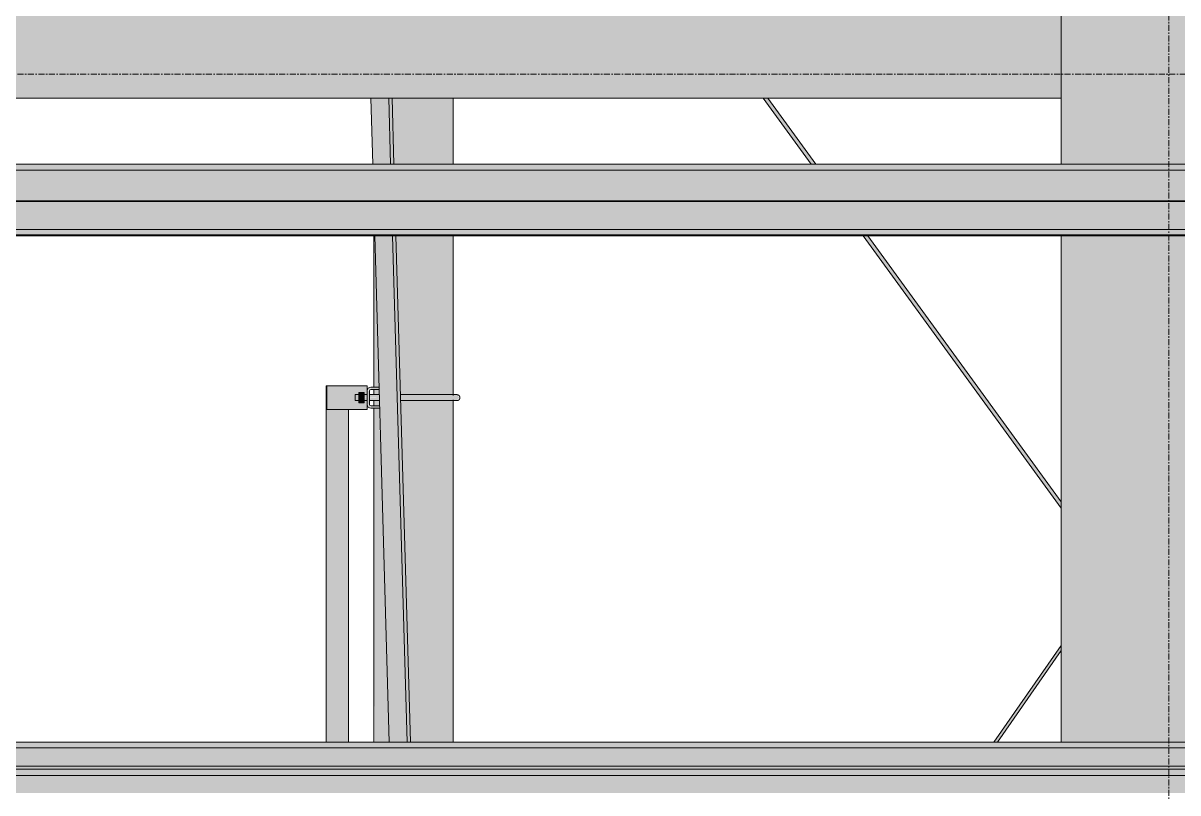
# Model space of a CAD drawing. Header units: inches. Extents: x 20426 to 92531, y -195 to 750.
# Drawn here: x 26670.5 to 26767, y 192 to 256.3 of the extents above; entities that cross this region are included whole.
import ezdxf

# ---------------------------------------------------------------- set-up
doc = ezdxf.new("R2010")
doc.units = ezdxf.units.IN
doc.header["$MEASUREMENT"] = 0
doc.linetypes.add('Grid Line 1_2_', pattern=[0.875, 0.5, -0.125, 0.125, -0.125])
for name, color, linetype, lineweight in [('A-FLOR-LEVL', 51, 'Continuous', 9), ('A-GLAZ-CWMG', 51, 'Continuous', 9), ('M-HVAC-DUCT', 70, 'Continuous', 9), ('Q-SPCQ', 91, 'Continuous', 9), ('S-BEAM', 12, 'Continuous', 9), ('S-COLS', 52, 'Continuous', 9), ('S-GRID', 1, 'Continuous', 9)]:
    doc.layers.add(name, color=color, linetype=linetype, lineweight=lineweight)

# ---------------------------------------------------------------- blocks, each defined once
blk = doc.blocks.new('Girt_Z - 8_D-904143-Elevation - South')
at = {"layer": 'S-BEAM'}
h = blk.add_hatch(color=256, dxfattribs=at)
h.paths.add_polyline_path([(26260.89, 244), (26260.89, 244.482), (22796.272, 244.482), (22796.272, 244), (26260.166, 244)], flags=0)
h.paths.add_polyline_path([(22792.65, 244), (22792.65, 244.482), (22792.15, 244.482), (22792.15, 244)], flags=0)
h = blk.add_hatch(color=256, dxfattribs=at)
h.paths.add_polyline_path([(26260.89, 241.633), (26260.89, 244), (22796.272, 244), (22796.272, 241.633), (26260.166, 241.633)], flags=0)
h.paths.add_polyline_path([(22792.65, 241.633), (22792.65, 244), (22792.15, 244), (22792.15, 241.633)], flags=0)
h = blk.add_hatch(color=256, dxfattribs=at)
h.paths.add_polyline_path([(26260.166, 241.445), (26260.89, 241.47), (26260.89, 241.633), (24152.129, 241.633), (22796.272, 241.633), (22796.272, 241.445), (26225.608, 241.445)], flags=0)
h.paths.add_polyline_path([(22792.15, 241.445), (22792.65, 241.47), (22792.65, 241.633), (22792.15, 241.633), (22792.15, 241.47)], flags=0)
h = blk.add_hatch(color=256, dxfattribs=at)
h.paths.add_polyline_path([(25854.109, 241.37), (26260.89, 241.408), (26260.89, 241.445), (22796.272, 241.408), (22796.272, 241.37), (25845.47, 241.37)], flags=0)
h.paths.add_polyline_path([(22792.65, 241.37), (22792.65, 241.445), (22792.15, 241.408), (22792.15, 241.37)], flags=0)
h = blk.add_hatch(color=256, dxfattribs=at)
h.paths.add_polyline_path([(25620.843, 239.051), (25672.765, 239.051), (25672.765, 241.25), (26260.89, 241.25), (26260.89, 241.37), (22796.272, 241.37), (22796.272, 241.25), (22810.015, 241.25), (22810.015, 239.051), (25603.564, 239.051)], flags=0)
h.paths.add_polyline_path([(22792.15, 241.25), (22792.65, 241.25), (22792.65, 241.37), (22792.15, 241.37)], flags=0)
for points in [[(24739.614, 238.602), (25672.765, 238.602), (25672.765, 239.051), (22810.015, 239.051), (22810.015, 238.602), (24705.056, 238.602)], [(25672.765, 238.518), (25672.765, 238.602), (22810.015, 238.602), (22810.015, 238.518), (25672.68, 238.518)]]:
    blk.add_hatch(color=256, dxfattribs=at).paths.add_polyline_path(points, flags=0)
for p, q in [((22796.272, 244.482), (26260.89, 244.482)), ((22796.272, 244), (26260.89, 244)), ((22796.272, 241.445), (26260.89, 241.445)), ((22796.272, 241.37), (26260.89, 241.37)), ((22810.015, 239.051), (25672.765, 239.051)), ((22810.015, 238.602), (25672.765, 238.602)), ((22810.015, 238.518), (25672.765, 238.518))]:
    blk.add_line(p, q, dxfattribs=at)
blk = doc.blocks.new('Girt_Z - 8_D-V19-Elevation - South')
at = {"layer": 'S-BEAM'}
for points in [[(25672.765, 195.75), (25672.765, 196.232), (22810.015, 196.232), (22810.015, 195.75), (25672.68, 195.75)], [(25672.68, 194.244), (25672.765, 194.244), (25672.765, 195.75), (22810.015, 195.75), (22810.015, 194.244), (25638.122, 194.244)]]:
    blk.add_hatch(color=256, dxfattribs=at).paths.add_polyline_path(points, flags=0)
for p, q in [((22810.015, 196.232), (25672.765, 196.232)), ((22810.015, 195.75), (25672.765, 195.75))]:
    blk.add_line(p, q, dxfattribs=at)
blk = doc.blocks.new('Basketball_Backstop-Performance_Sports_Systems-3103-Ceiling_Hung - 27_-0_ to 27_-11 7_8_-V44-Elevation - South')
at = {"layer": 'Q-SPCQ'}
h = blk.add_hatch(color=256, dxfattribs=at)
h.paths.add_polyline_path([(24757.732, 196.232), (24759.226, 196.232), (24758.018, 238.518), (24756.524, 238.518), (24757.673, 198.283)], flags=0)
h.paths.add_polyline_path([(24756.354, 244.482), (24757.848, 244.482), (24757.69, 250), (24756.196, 250), (24756.334, 245.165)], flags=0)
h.paths.add_polyline_path([(24756.335, 278), (24756.891, 278), (24756.842, 279.687), (24756.328, 279.687), (24756.328, 280.918), (24755.313, 280.918), (24755.397, 278), (24756.328, 278)], flags=0)
h = blk.add_hatch(color=256, dxfattribs=at)
h.paths.add_polyline_path([(24756.736, 196.232), (24757.732, 196.232), (24756.893, 224.125), (24756.453, 224.125), (24756.511, 196.232), (24756.566, 196.232)], flags=0)
h.paths.add_polyline_path([(24759.765, 196.232), (24759.765, 224.75), (24758.692, 224.75), (24759.507, 196.232)], flags=0)
h.paths.add_polyline_path([(24756.93, 224.312), (24756.893, 224.75), (24756.453, 224.75), (24756.492, 224.312), (24756.897, 224.312)], flags=0)
h.paths.add_polyline_path([(24758.678, 225.25), (24759.765, 225.25), (24759.765, 238.518), (24758.299, 238.518), (24758.645, 226.412)], flags=0)
h.paths.add_polyline_path([(24756.903, 225.25), (24756.891, 225.687), (24756.453, 225.687), (24756.491, 225.25), (24756.897, 225.25)], flags=0)
h.paths.add_polyline_path([(24756.453, 225.875), (24756.885, 225.875), (24756.482, 238.518), (24756.453, 238.518), (24756.453, 226.412)], flags=0)
h.paths.add_polyline_path([(24758.129, 244.482), (24759.765, 244.482), (24759.765, 250), (24757.971, 250), (24758.109, 245.165)], flags=0)
h.paths.add_polyline_path([(24757.188, 278), (24759.765, 278), (24759.765, 281.375), (24757.631, 281.375), (24757.631, 280.937), (24757.201, 280.937), (24757.144, 279.687), (24757.123, 279.687), (24757.172, 278)], flags=0)
h = blk.add_hatch(color=256, dxfattribs=at)
h.paths.add_polyline_path([(24759.765, 196.232), (24763.078, 196.232), (24763.078, 224.759), (24760.623, 224.768), (24759.765, 224.75), (24759.765, 198.283)], flags=0)
h.paths.add_polyline_path([(24761.853, 225.211), (24763.078, 225.25), (24763.078, 238.518), (24759.765, 238.518), (24759.765, 225.241), (24761.673, 225.22)], flags=0)
h.paths.add_polyline_path([(24759.765, 244.482), (24763.078, 244.482), (24763.078, 250), (24759.765, 250), (24759.765, 245.165)], flags=0)
h.paths.add_polyline_path([(24761.435, 278), (24763.078, 278), (24763.078, 281.375), (24759.765, 281.375), (24759.783, 278), (24761.421, 278)], flags=0)
h = blk.add_hatch(color=256, dxfattribs=at)
h.paths.add_polyline_path([(24759.226, 196.232), (24759.507, 196.232), (24758.299, 238.518), (24758.018, 238.518), (24759.167, 198.283)], flags=0)
h.paths.add_polyline_path([(24757.848, 244.482), (24758.129, 244.482), (24757.971, 250), (24757.69, 250), (24757.828, 245.165)], flags=0)
h.paths.add_polyline_path([(24756.891, 278), (24757.172, 278), (24757.075, 279.687), (24756.842, 279.687), (24756.878, 278.428)], flags=0)
h = blk.add_hatch(color=256, dxfattribs=at)
h.paths.add_polyline_path([(24813.89, 215.76), (24813.89, 216.291), (24797.666, 238.518), (24797.336, 238.518), (24812.963, 217.036)], flags=0)
h.paths.add_polyline_path([(24793.191, 244.482), (24793.385, 244.482), (24789.314, 250), (24788.985, 250), (24793.055, 244.482), (24793.166, 244.482)], flags=0)
for points in [[(24753.39, 196.232), (24753.39, 224), (24752.515, 224), (24752.485, 226), (24752.453, 226), (24752.485, 196.232), (24753.221, 196.232)], [(24752.515, 224), (24755.89, 224), (24755.89, 224.75), (24755.64, 224.75), (24755.64, 224.562), (24755.203, 224.562), (24755.203, 224.75), (24754.89, 224.783), (24754.89, 225.25), (24755.203, 225.25), (24755.203, 225.437), (24755.64, 225.437), (24755.64, 225.25), (24755.89, 225.25), (24755.89, 226), (24752.515, 226), (24752.515, 224.746)], [(24755.313, 225), (24755.64, 225), (24755.64, 225.437), (24755.203, 225.437), (24755.203, 225)], [(24755.313, 224.562), (24755.64, 224.562), (24755.64, 225), (24755.203, 225), (24755.203, 224.562)], [(24762.256, 225), (24763.581, 225), (24763.45, 225.215), (24763.252, 225.245), (24761.393, 225.233), (24760.46, 225.232), (24759.765, 225.217), (24759.765, 225), (24761.673, 225)], [(24762.636, 224.75), (24763.431, 224.797), (24763.581, 225), (24759.765, 225), (24759.765, 224.759), (24761.873, 224.751)], [(24753.464, 196.232), (24754.328, 196.232), (24754.296, 224), (24753.39, 224), (24753.39, 196.232)], [(24808.326, 196.232), (24808.554, 196.232), (24813.89, 203.944), (24813.89, 204.313), (24808.32, 196.232)]]:
    blk.add_hatch(color=256, dxfattribs=at).paths.add_polyline_path(points, flags=0)
h = blk.add_hatch(color=256, dxfattribs=at)
h.paths.add_polyline_path([(24756.203, 224.125), (24756.17, 224.317), (24756.122, 224.136)], flags=0)
h.paths.add_polyline_path([(24756.935, 224.125), (24756.893, 224.312), (24756.203, 224.312), (24756.203, 224.125), (24756.893, 224.125)], flags=0)
h.paths.add_polyline_path([(24755.901, 224.357), (24756.082, 224.405), (24755.89, 224.437)], flags=0)
h.paths.add_polyline_path([(24755.932, 224.281), (24756.094, 224.375), (24755.901, 224.357)], flags=0)
h.paths.add_polyline_path([(24755.982, 224.217), (24756.114, 224.349), (24755.932, 224.281)], flags=0)
h.paths.add_polyline_path([(24756.122, 224.136), (24756.14, 224.329), (24755.982, 224.217), (24756.046, 224.167)], flags=0)
h.paths.add_polyline_path([(24755.89, 225.562), (24756.082, 225.595), (24755.901, 225.643)], flags=0)
h.paths.add_polyline_path([(24755.89, 224.437), (24756.078, 224.437), (24756.078, 225.562), (24755.89, 225.562)], flags=0)
h.paths.add_polyline_path([(24756.094, 225.625), (24755.932, 225.719), (24755.901, 225.643)], flags=0)
h.paths.add_polyline_path([(24756.114, 225.651), (24755.982, 225.783), (24755.932, 225.719)], flags=0)
h.paths.add_polyline_path([(24756.122, 225.864), (24756.17, 225.683), (24756.203, 225.875)], flags=0)
h.paths.add_polyline_path([(24756.14, 225.671), (24756.122, 225.864), (24755.982, 225.783)], flags=0)
h.paths.add_polyline_path([(24756.891, 225.687), (24756.885, 225.875), (24756.203, 225.875), (24756.203, 225.687)], flags=0)
h = blk.add_hatch(color=256, dxfattribs=at)
h.paths.add_polyline_path([(24756.893, 225), (24756.91, 225.027), (24756.893, 225.25), (24756.078, 225.217), (24756.078, 225)], flags=0)
h.paths.add_polyline_path([(24754.89, 225), (24755.203, 225.004), (24755.203, 225.25), (24754.89, 225.217), (24754.89, 225.065)], flags=0)
h.paths.add_polyline_path([(24755.89, 225), (24755.89, 225.25), (24755.64, 225.217), (24755.64, 225)], flags=0)
h.paths.add_polyline_path([(24759.765, 225), (24759.765, 225.25), (24758.679, 225.208), (24758.685, 225)], flags=0)
h = blk.add_hatch(color=256, dxfattribs=at)
h.paths.add_polyline_path([(24755.64, 224.75), (24755.89, 224.792), (24755.89, 225), (24755.64, 224.945), (24755.64, 224.751)], flags=0)
h.paths.add_polyline_path([(24756.078, 224.75), (24756.916, 224.8), (24756.893, 225), (24756.078, 224.951), (24756.078, 224.752)], flags=0)
h.paths.add_polyline_path([(24754.89, 224.75), (24755.203, 224.786), (24755.203, 225), (24754.89, 225), (24754.89, 224.759)], flags=0)
h.paths.add_polyline_path([(24759.765, 224.75), (24759.765, 225), (24758.686, 224.986), (24758.692, 224.75)], flags=0)
for p, q in [((24756.196, 250), (24756.354, 244.482)), ((24757.848, 244.482), (24757.69, 250)), ((24758.129, 244.482), (24757.971, 250)), ((24763.078, 244.482), (24763.078, 250)), ((24788.985, 250), (24792.998, 244.482)), ((24793.385, 244.482), (24789.371, 250)), ((24756.453, 238.518), (24756.453, 225.875)), ((24756.524, 238.518), (24757.732, 196.232)), ((24759.226, 196.232), (24758.018, 238.518)), ((24759.507, 196.232), (24758.299, 238.518)), ((24763.078, 225.168), (24763.078, 238.518)), ((24797.336, 238.518), (24813.89, 215.76)), ((24813.89, 216.291), (24797.723, 238.518)), ((24752.453, 226), (24752.453, 196.232)), ((24752.453, 226), (24752.485, 226)), ((24752.515, 224), (24752.515, 226)), ((24755.89, 226), (24752.515, 226)), ((24755.89, 226), (24755.89, 225.562)), ((24756.885, 225.875), (24756.203, 225.875)), ((24755.89, 225.25), (24754.89, 225.25)), ((24754.89, 225), (24754.89, 225.25)), ((24754.89, 224.75), (24754.89, 225)), ((24755.203, 225), (24755.203, 225.437)), ((24755.64, 225.437), (24755.203, 225.437)), ((24755.203, 224.562), (24755.203, 225)), ((24755.203, 225), (24755.64, 225)), ((24755.64, 225.437), (24755.64, 225)), ((24755.64, 225), (24755.64, 224.562)), ((24755.89, 225.562), (24755.89, 224.437)), ((24756.078, 224.437), (24756.078, 225.562)), ((24756.893, 225.25), (24756.078, 225.25)), ((24756.203, 225.687), (24756.891, 225.687)), ((24756.453, 225.687), (24756.453, 225.241)), ((24759.765, 225.25), (24758.678, 225.25)), ((24752.515, 224), (24755.89, 224)), ((24754.328, 196.232), (24754.328, 224)), ((24754.89, 224.75), (24755.89, 224.75)), ((24755.64, 224.562), (24755.203, 224.562)), ((24755.89, 224.437), (24755.89, 224)), ((24756.078, 224.75), (24756.893, 224.75)), ((24756.203, 224.312), (24756.893, 224.312)), ((24756.893, 224.125), (24756.203, 224.125)), ((24756.453, 224.767), (24756.453, 224.312)), ((24756.453, 224.125), (24756.453, 196.232)), ((24758.692, 224.75), (24759.765, 224.75)), ((24763.078, 196.232), (24763.078, 224.83)), ((24813.89, 204.313), (24808.25, 196.232)), ((24808.554, 196.232), (24813.89, 203.876))]:
    blk.add_line(p, q, dxfattribs=at)
at = {"layer": 'Q-SPCQ', "flags": 128}
for points in [[(24761.213, 225.25), (24761.079, 225.25), (24760.943, 225.25), (24760.805, 225.25), (24760.665, 225.25), (24760.524, 225.25), (24760.381, 225.25), (24760.238, 225.25), (24760.094, 225.25), (24759.949, 225.25), (24759.804, 225.25), (24759.765, 225.25)], [(24763.39, 225.25), (24763.387, 225.25), (24763.379, 225.25), (24763.364, 225.25), (24763.344, 225.25), (24763.318, 225.25), (24763.286, 225.25), (24763.249, 225.25), (24763.206, 225.25), (24763.158, 225.25), (24763.104, 225.25), (24763.045, 225.25), (24762.981, 225.25), (24762.911, 225.25), (24762.837, 225.25), (24762.757, 225.25), (24762.673, 225.25), (24762.584, 225.25), (24762.491, 225.25), (24762.393, 225.25), (24762.291, 225.25), (24762.185, 225.25), (24762.075, 225.25), (24761.961, 225.25), (24761.844, 225.25), (24761.724, 225.25), (24761.6, 225.25), (24761.474, 225.25), (24761.345, 225.25), (24761.213, 225.25)], [(24763.089, 225.25), (24763.144, 225.25), (24763.194, 225.25), (24763.238, 225.25), (24763.277, 225.25), (24763.31, 225.25), (24763.337, 225.25), (24763.359, 225.25), (24763.375, 225.25), (24763.386, 225.25), (24763.39, 225.25), (24763.39, 225.25)], [(24763.39, 225.25), (24763.4, 225.25), (24763.41, 225.249), (24763.42, 225.248), (24763.43, 225.247), (24763.44, 225.245), (24763.45, 225.243), (24763.459, 225.24), (24763.469, 225.237), (24763.478, 225.234), (24763.488, 225.23), (24763.497, 225.226), (24763.506, 225.222), (24763.514, 225.217), (24763.523, 225.212), (24763.531, 225.206), (24763.54, 225.201), (24763.547, 225.194), (24763.555, 225.188), (24763.562, 225.181), (24763.57, 225.174), (24763.576, 225.167), (24763.583, 225.159), (24763.589, 225.151), (24763.595, 225.143), (24763.601, 225.135), (24763.606, 225.127), (24763.611, 225.118), (24763.615, 225.109), (24763.619, 225.1), (24763.623, 225.091), (24763.627, 225.081), (24763.63, 225.072), (24763.632, 225.062), (24763.635, 225.052), (24763.637, 225.042), (24763.638, 225.033), (24763.639, 225.023), (24763.64, 225.013), (24763.64, 225.003), (24763.64, 225)], [(24763.64, 225), (24763.64, 224.99), (24763.639, 224.98), (24763.638, 224.97), (24763.637, 224.96), (24763.635, 224.95), (24763.633, 224.941), (24763.63, 224.931), (24763.628, 224.921), (24763.624, 224.912), (24763.62, 224.903), (24763.616, 224.894), (24763.612, 224.885), (24763.607, 224.876), (24763.602, 224.867), (24763.597, 224.859), (24763.591, 224.851), (24763.585, 224.843), (24763.578, 224.835), (24763.571, 224.828), (24763.564, 224.821), (24763.557, 224.814), (24763.55, 224.807), (24763.542, 224.801), (24763.534, 224.795), (24763.525, 224.79), (24763.517, 224.784), (24763.508, 224.78), (24763.499, 224.775), (24763.49, 224.771), (24763.481, 224.767), (24763.471, 224.764), (24763.462, 224.76), (24763.452, 224.758), (24763.443, 224.756), (24763.433, 224.754), (24763.423, 224.752), (24763.413, 224.751), (24763.403, 224.75), (24763.393, 224.75), (24763.39, 224.75)], [(24759.765, 224.75), (24759.91, 224.75), (24760.055, 224.75), (24760.199, 224.75), (24760.343, 224.75), (24760.485, 224.75), (24760.627, 224.75), (24760.767, 224.75), (24760.906, 224.75), (24761.042, 224.75), (24761.177, 224.75), (24761.309, 224.75), (24761.439, 224.75), (24761.566, 224.75), (24761.691, 224.75), (24761.812, 224.75), (24761.93, 224.75), (24762.045, 224.75), (24762.155, 224.75), (24762.263, 224.75), (24762.366, 224.75), (24762.465, 224.75), (24762.559, 224.75), (24762.649, 224.75), (24762.735, 224.75), (24762.816, 224.75), (24762.891, 224.75), (24762.962, 224.75), (24763.028, 224.75), (24763.089, 224.75), (24763.144, 224.75), (24763.194, 224.75), (24763.238, 224.75), (24763.277, 224.75), (24763.31, 224.75), (24763.337, 224.75), (24763.359, 224.75), (24763.375, 224.75), (24763.386, 224.75), (24763.39, 224.75), (24763.39, 224.75)], [(24763.39, 224.75), (24763.387, 224.75), (24763.379, 224.75), (24763.364, 224.75), (24763.344, 224.75), (24763.318, 224.75), (24763.286, 224.75), (24763.249, 224.75), (24763.206, 224.75), (24763.158, 224.75), (24763.104, 224.75)]]:
    blk.add_lwpolyline(points, dxfattribs=at)
at = {"layer": 'Q-SPCQ'}
for centre, radius, start, end in [((24756.203, 225.562), 0.312, 90, 180), ((24756.203, 225.562), 0.125, 90, 180), ((24756.203, 224.437), 0.312, 180, 270), ((24756.203, 224.437), 0.125, 180, 270)]:
    blk.add_arc(centre, radius, start, end, dxfattribs=at)
blk = doc.blocks.new('Rectangular Mullion - Profile_Polycarbonate_Lower-934492-Elevation - South')
at = {"layer": 'A-GLAZ-CWMG'}
for points in [[(25672.765, 193.994), (25672.765, 194.244), (22810.015, 194.244), (22810.015, 193.994), (25672.68, 193.994)], [(24748.254, 193.456), (25672.765, 193.456), (25672.765, 193.994), (22810.015, 193.994), (22810.015, 193.456), (24739.614, 193.456)], [(25672.765, 192), (25672.765, 193.456), (22810.015, 193.456), (22810.015, 192), (25672.68, 192)]]:
    blk.add_hatch(color=256, dxfattribs=at).paths.add_polyline_path(points, flags=0)
for p, q in [((22810.015, 194.244), (25672.765, 194.244)), ((22810.015, 193.994), (25672.765, 193.994)), ((22810.015, 193.456), (25672.765, 193.456))]:
    blk.add_line(p, q, dxfattribs=at)

msp = doc.modelspace()

# ---------------------------------------------------------------- hatches: boundary and pattern name
at = {"layer": 'M-HVAC-DUCT', "lineweight": 5}
h = msp.add_hatch(color=256, dxfattribs=at)
h.paths.add_polyline_path([(26345.681, 250), (26467.714, 250), (26467.714, 264), (26345.681, 264), (26345.681, 250.213)], flags=0)
h.paths.add_polyline_path([(26485.714, 250), (26757.214, 250), (26757.214, 264), (26485.714, 264), (26485.714, 250.191)], flags=0)
h.paths.add_polyline_path([(27046.714, 250), (27046.714, 264), (26775.214, 264), (26775.214, 250), (26993.96, 250)], flags=0)
h.paths.add_polyline_path([(27132.192, 250), (27336.214, 250), (27336.214, 264), (27064.714, 264), (27064.714, 250)], flags=0)
h.paths.add_polyline_path([(27354.214, 250), (27625.714, 250.018), (27625.714, 264), (27354.214, 264), (27354.214, 250.059)], flags=0)
h.paths.add_polyline_path([(27643.714, 250), (27743.681, 250), (27743.681, 264), (27643.714, 264), (27643.714, 250.015)], flags=0)
at = {"layer": 'S-COLS', "lineweight": 5}
h = msp.add_hatch(color=256, dxfattribs=at)
h.paths.add_polyline_path([(26757.214, 196.232), (26775.214, 196.232), (26775.214, 238.518), (26757.214, 238.518), (26757.214, 207.659)], flags=0)
h.paths.add_polyline_path([(26757.214, 244.482), (26775.214, 244.482), (26775.214, 286.768), (26757.214, 286.768), (26757.214, 245.165)], flags=0)
h.paths.add_polyline_path([(26775.214, 292.732), (26775.214, 320.546), (26757.214, 320.546), (26757.214, 292.732)], flags=0)

# ---------------------------------------------------------------- linework, layer by layer
at = {"layer": 'A-FLOR-LEVL', "linetype": 'Grid Line 1_2_'}
msp.add_line((23922.495, 252), (28374.343, 252), dxfattribs=at)
at = {"layer": 'M-HVAC-DUCT'}
msp.add_line((26485.714, 250), (26757.214, 250), dxfattribs=at)
at = {"layer": 'S-COLS'}
for p, q in [((26757.214, 244.482), (26757.214, 286.768)), ((26757.214, 196.232), (26757.214, 238.518))]:
    msp.add_line(p, q, dxfattribs=at)
at = {"layer": 'S-GRID', "linetype": 'Grid Line 1_2_'}
msp.add_line((26766.214, -132), (26766.214, 573.765), dxfattribs=at)

# ---------------------------------------------------------------- block references
at = {"layer": 'A-GLAZ-CWMG'}
msp.add_blockref('Rectangular Mullion - Profile_Polycarbonate_Lower-934492-Elevation - South', (1943.324, 0), dxfattribs=at)
at = {"layer": 'Q-SPCQ'}
msp.add_blockref('Basketball_Backstop-Performance_Sports_Systems-3103-Ceiling_Hung - 27_-0_ to 27_-11 7_8_-V44-Elevation - South', (1943.324, 0), dxfattribs=at)
at = {"layer": 'S-BEAM'}
for name in ['Girt_Z - 8_D-904143-Elevation - South', 'Girt_Z - 8_D-V19-Elevation - South']:
    msp.add_blockref(name, (1943.324, 0), dxfattribs=at)

doc.saveas('drawing.dxf')
